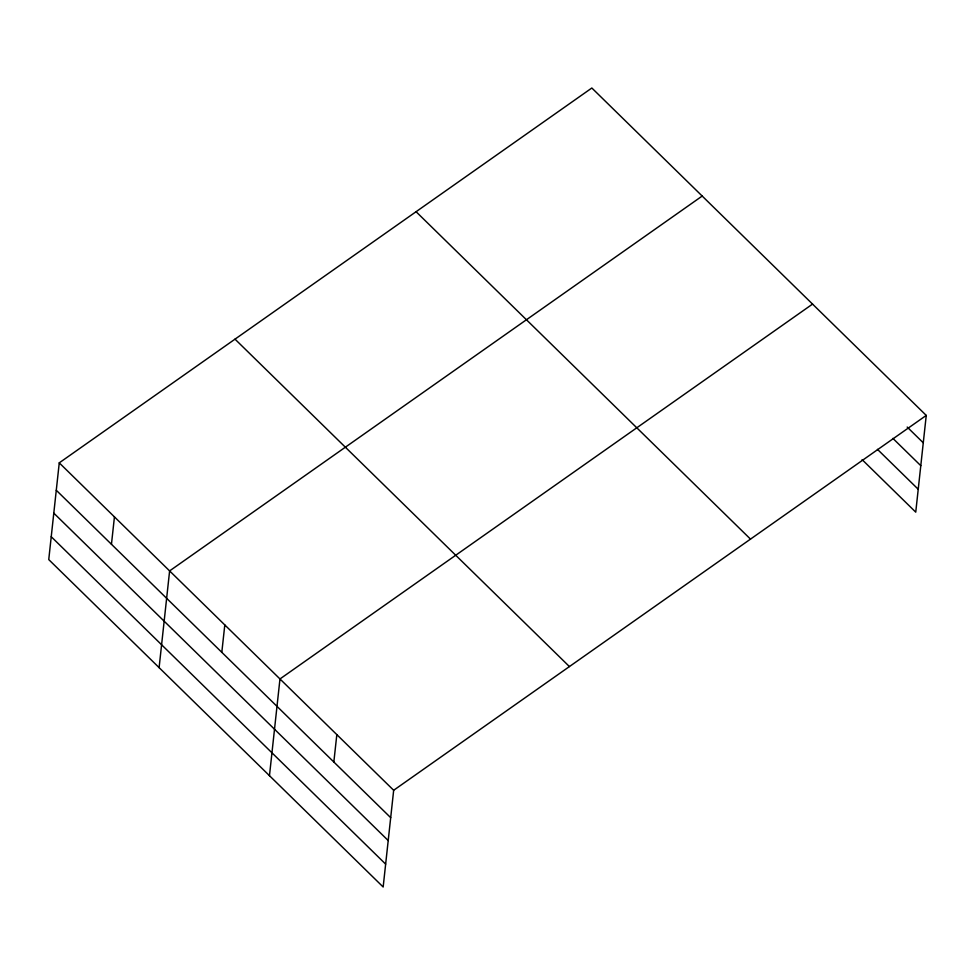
<?xml version="1.0" encoding="UTF-8"?>
<svg xmlns="http://www.w3.org/2000/svg" width="975" height="975" viewBox="0 0 975 975"><rect width="100%" height="100%" fill="white"/><g stroke="black" fill="none" stroke-linecap="round" stroke-linejoin="round"><path stroke-width="1.46" d="M59.256 462.857L48.75 559.589L383.163 886.994L393.668 790.274L926.25 415.411L591.837 88.006L59.256 462.857L393.668 790.274M111.455 544.282L114.441 516.884M159.108 667.631L169.613 570.911L702.195 196.048M221.812 652.336L224.798 624.926M269.466 775.686L279.971 678.953L812.553 304.09M333.84 762.011L336.826 734.614M926.25 415.411L915.744 512.143L862.107 459.627M907.189 427.062L923.276 442.808M892.893 438.384L920.79 465.684M877.463 449.353L918.231 489.267M416.081 211.709L750.494 539.114M235.012 339.154L569.424 666.571M56.282 490.267L390.695 817.672M53.796 513.143L388.208 840.547M51.236 536.713L385.649 864.118"/></g></svg>
